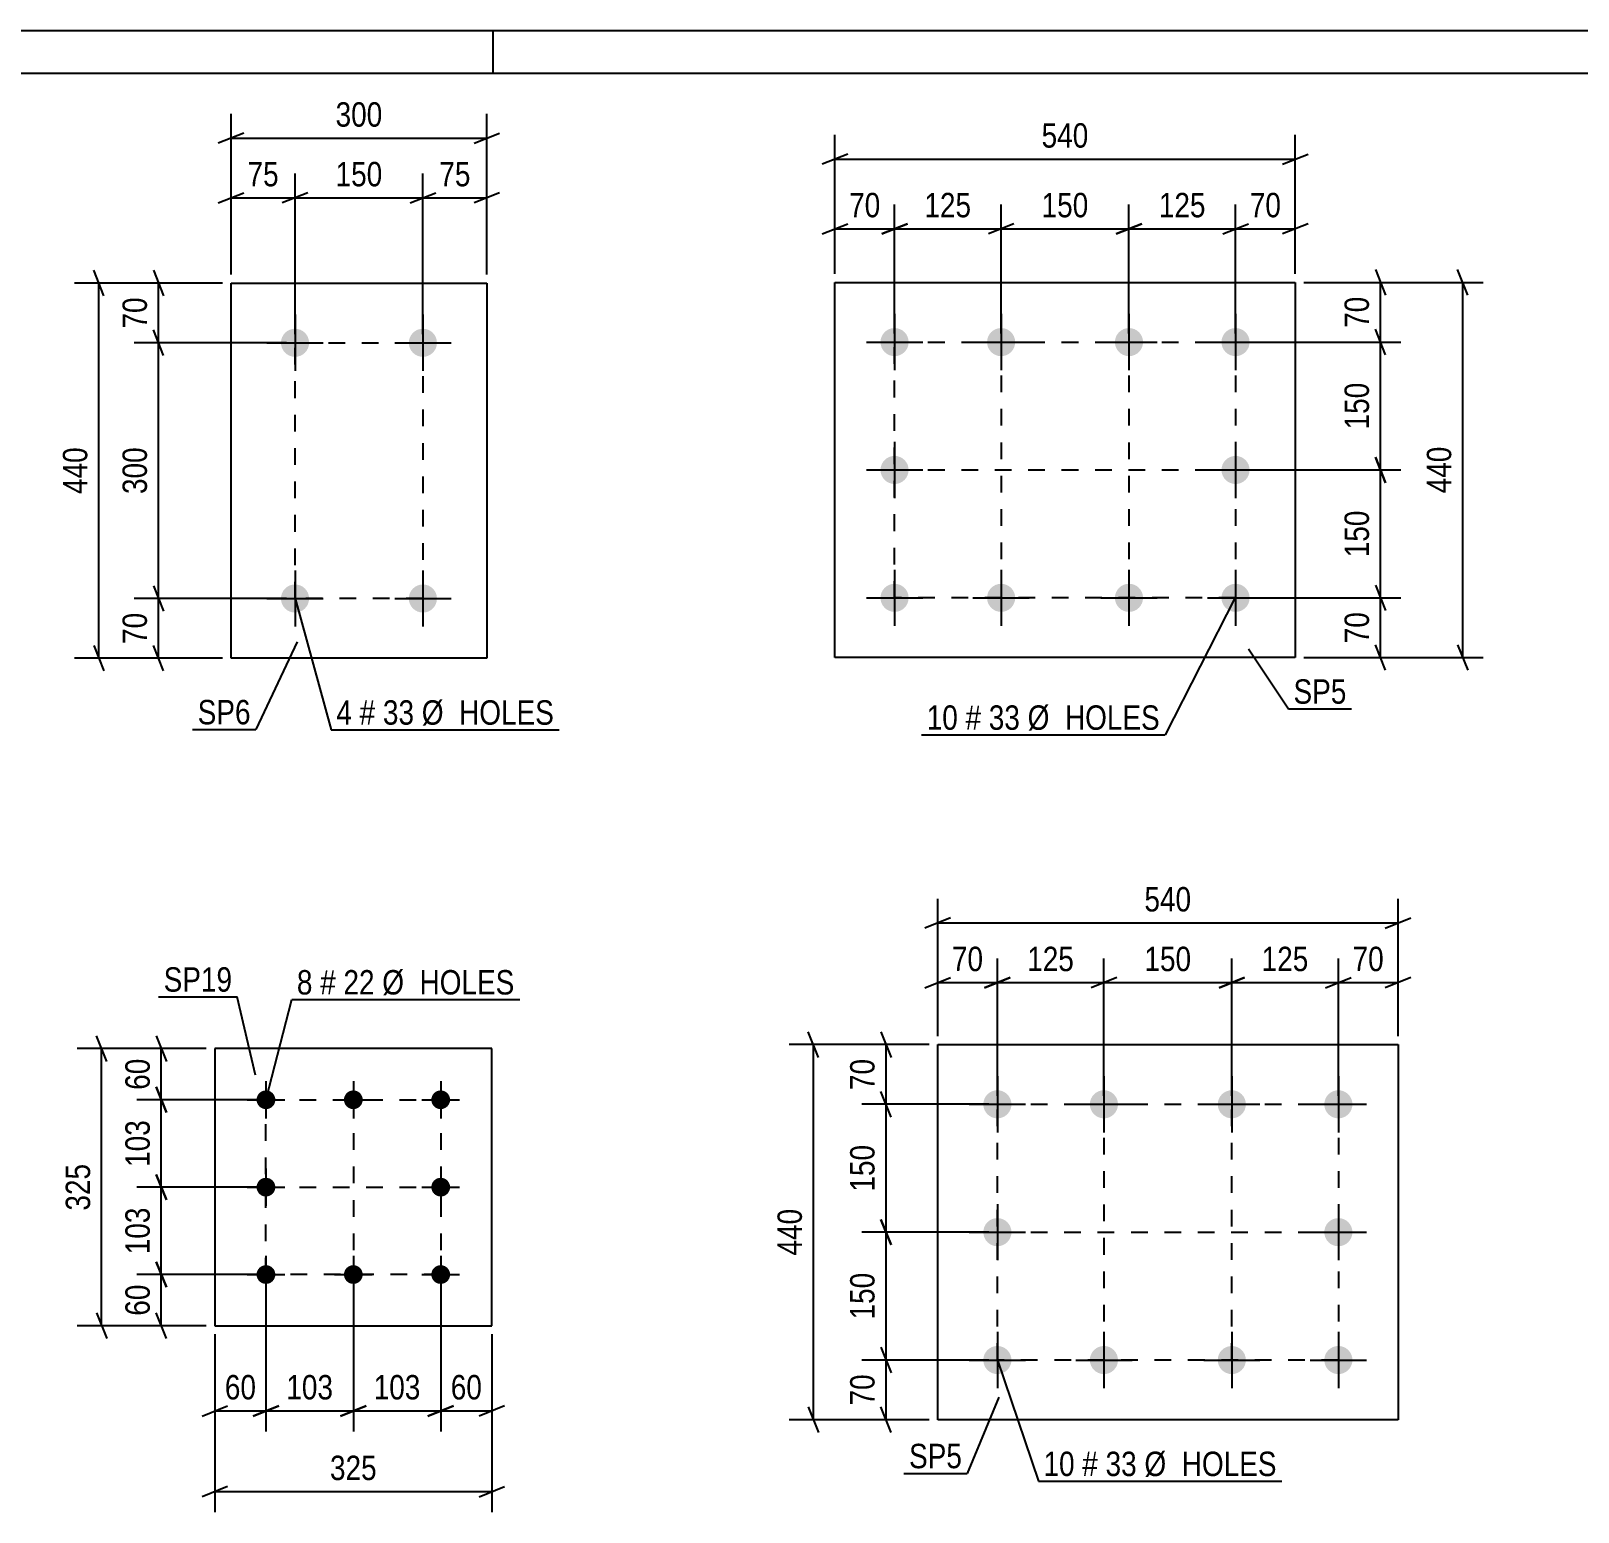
# Model space of a CAD drawing. Header units: millimetres. Extents: x 0 to 594, y 0 to 420.
# Drawn here: x 119.8 to 301.3, y 246.3 to 420 of the extents above; entities that cross this region are included whole.
import ezdxf

# ---------------------------------------------------------------- set-up
doc = ezdxf.new("R2010")
doc.units = ezdxf.units.MM
doc.linetypes.add('DXK_LINE_DOT2', pattern=[3.9198, 1.9599, -1.9599])
doc.styles.add('Arial Narrow', font='ARIALN.TTF', dxfattribs={"height": 0.2})

# ---------------------------------------------------------------- blocks, each defined once
blk = doc.blocks.new('Unknown-335479146-1132 - 19368')
at = {"color": 5, "linetype": 'Continuous'}
for p, q in [((594, 420), (0, 420)), ((174, 415), (174, 420)), ((589, 415), (5, 415))]:
    blk.add_line(p, q, dxfattribs=at)
blk = doc.blocks.new('Part-335479146-1887 - 1871')
at = {"color": 2, "linetype": 'Continuous'}
for p, q in [((226.16, 257.09), (226.16, 301.09)), ((226.16, 301.09), (280.16, 301.09)), ((280.16, 301.09), (280.16, 257.09)), ((280.16, 257.09), (226.16, 257.09))]:
    blk.add_line(p, q, dxfattribs=at)
blk = doc.blocks.new('Bolt-335479146-1920 - 1871')
at = {"linetype": 'Continuous'}
for points in [[(233.16, 295.74, -1), (233.16, 292.44, -1)], [(245.66, 295.74, -1), (245.66, 292.44, -1)], [(260.66, 295.74, -1), (260.66, 292.44, -1)], [(273.16, 295.74, -1), (273.16, 292.44, -1)], [(233.16, 280.74, -1), (233.16, 277.44, -1)], [(273.16, 280.74, -1), (273.16, 277.44, -1)], [(233.16, 265.74, -1), (233.16, 262.44, -1)], [(245.66, 265.74, -1), (245.66, 262.44, -1)], [(260.66, 265.74, -1), (260.66, 262.44, -1)], [(273.16, 265.74, -1), (273.16, 262.44, -1)]]:
    blk.add_hatch(color=1, dxfattribs=at).paths.add_polyline_path(points)
at = {"color": 1, "linetype": 'Continuous'}
for p, q in [((233.16, 297.39), (233.16, 290.79)), ((245.66, 297.39), (245.66, 290.79)), ((260.66, 297.39), (260.66, 290.79)), ((273.16, 297.39), (273.16, 290.79)), ((229.86, 294.09), (236.46, 294.09)), ((242.36, 294.09), (248.96, 294.09)), ((257.36, 294.09), (263.96, 294.09)), ((269.86, 294.09), (276.46, 294.09)), ((233.16, 282.39), (233.16, 275.79)), ((273.16, 282.39), (273.16, 275.79)), ((229.86, 279.09), (236.46, 279.09)), ((269.86, 279.09), (276.46, 279.09)), ((233.16, 267.39), (233.16, 260.79)), ((245.66, 267.39), (245.66, 260.79)), ((260.66, 267.39), (260.66, 260.79)), ((273.16, 267.39), (273.16, 260.79)), ((229.86, 264.09), (236.46, 264.09)), ((242.36, 264.09), (248.96, 264.09)), ((257.36, 264.09), (263.96, 264.09)), ((269.86, 264.09), (276.46, 264.09))]:
    blk.add_line(p, q, dxfattribs=at)
blk = doc.blocks.new('Bolt-335479146-2857 - 2851')
at = {"linetype": 'Continuous'}
for points in [[(221.1, 385.15, -1), (221.1, 381.85, -1)], [(233.6, 385.15, -1), (233.6, 381.85, -1)], [(248.6, 385.15, -1), (248.6, 381.85, -1)], [(261.1, 385.15, -1), (261.1, 381.85, -1)], [(221.1, 370.15, -1), (221.1, 366.85, -1)], [(261.1, 370.15, -1), (261.1, 366.85, -1)], [(221.1, 355.15, -1), (221.1, 351.85, -1)], [(233.6, 355.15, -1), (233.6, 351.85, -1)], [(248.6, 355.15, -1), (248.6, 351.85, -1)], [(261.1, 355.15, -1), (261.1, 351.85, -1)]]:
    blk.add_hatch(color=1, dxfattribs=at).paths.add_polyline_path(points)
at = {"color": 1, "linetype": 'Continuous'}
for p, q in [((221.1, 386.8), (221.1, 380.2)), ((233.6, 386.8), (233.6, 380.2)), ((248.6, 386.8), (248.6, 380.2)), ((261.1, 386.8), (261.1, 380.2)), ((217.8, 383.5), (224.4, 383.5)), ((230.3, 383.5), (236.9, 383.5)), ((245.3, 383.5), (251.9, 383.5)), ((257.8, 383.5), (264.4, 383.5)), ((221.1, 371.8), (221.1, 365.2)), ((261.1, 371.8), (261.1, 365.2)), ((217.8, 368.5), (224.4, 368.5)), ((257.8, 368.5), (264.4, 368.5)), ((221.1, 356.8), (221.1, 350.2)), ((233.6, 356.8), (233.6, 350.2)), ((248.6, 356.8), (248.6, 350.2)), ((261.1, 356.8), (261.1, 350.2)), ((217.8, 353.5), (224.4, 353.5)), ((230.3, 353.5), (236.9, 353.5)), ((245.3, 353.5), (251.9, 353.5)), ((257.8, 353.5), (264.4, 353.5))]:
    blk.add_line(p, q, dxfattribs=at)
blk = doc.blocks.new('Part-335479146-2872 - 2851')
at = {"color": 2, "linetype": 'Continuous'}
for p, q in [((214.1, 346.5), (214.1, 390.5)), ((214.1, 390.5), (268.1, 390.5)), ((268.1, 390.5), (268.1, 346.5)), ((268.1, 346.5), (214.1, 346.5))]:
    blk.add_line(p, q, dxfattribs=at)
blk = doc.blocks.new('Part-335479146-2708 - 2692')
at = {"color": 2, "linetype": 'Continuous'}
for p, q in [((143.27, 346.42), (143.27, 390.42)), ((143.27, 390.42), (173.27, 390.42)), ((173.27, 390.42), (173.27, 346.42)), ((173.27, 346.42), (143.27, 346.42))]:
    blk.add_line(p, q, dxfattribs=at)
blk = doc.blocks.new('Bolt-335479146-2713 - 2692')
at = {"linetype": 'Continuous'}
for points in [[(150.77, 385.07, -1), (150.77, 381.77, -1)], [(165.77, 385.07, -1), (165.77, 381.77, -1)], [(150.77, 355.07, -1), (150.77, 351.77, -1)], [(165.77, 355.07, -1), (165.77, 351.77, -1)]]:
    blk.add_hatch(color=1, dxfattribs=at).paths.add_polyline_path(points)
at = {"color": 1, "linetype": 'Continuous'}
for p, q in [((150.77, 386.72), (150.77, 380.12)), ((165.77, 386.72), (165.77, 380.12)), ((147.47, 383.42), (154.07, 383.42)), ((162.47, 383.42), (169.07, 383.42)), ((150.77, 356.72), (150.77, 350.12)), ((165.77, 356.72), (165.77, 350.12)), ((147.47, 353.42), (154.07, 353.42)), ((162.47, 353.42), (169.07, 353.42))]:
    blk.add_line(p, q, dxfattribs=at)
blk = doc.blocks.new('Bolt-335479146-2325 - 2291')
at = {"linetype": 'Continuous'}
for points in [[(147.36, 295.72, -1), (147.36, 293.52, -1)], [(157.61, 295.72, -1), (157.61, 293.52, -1)], [(167.86, 295.72, -1), (167.86, 293.52, -1)], [(147.36, 285.47, -1), (147.36, 283.27, -1)], [(167.86, 285.47, -1), (167.86, 283.27, -1)], [(147.36, 275.22, -1), (147.36, 273.02, -1)], [(157.61, 275.22, -1), (157.61, 273.02, -1)], [(167.86, 275.22, -1), (167.86, 273.02, -1)]]:
    blk.add_hatch(color=1, dxfattribs=at).paths.add_polyline_path(points)
at = {"color": 1, "linetype": 'Continuous'}
for p, q in [((147.36, 296.82), (147.36, 292.42)), ((157.61, 296.82), (157.61, 292.42)), ((167.86, 296.82), (167.86, 292.42)), ((145.16, 294.62), (149.56, 294.62)), ((155.41, 294.62), (159.81, 294.62)), ((165.66, 294.62), (170.06, 294.62)), ((147.36, 286.57), (147.36, 282.17)), ((167.86, 286.57), (167.86, 282.17)), ((145.16, 284.37), (149.56, 284.37)), ((165.66, 284.37), (170.06, 284.37)), ((147.36, 276.32), (147.36, 271.92)), ((157.61, 276.32), (157.61, 271.92)), ((167.86, 276.32), (167.86, 271.92)), ((145.16, 274.12), (149.56, 274.12)), ((155.41, 274.12), (159.81, 274.12)), ((165.66, 274.12), (170.06, 274.12))]:
    blk.add_line(p, q, dxfattribs=at)
blk = doc.blocks.new('Part-335479146-2340 - 2291')
at = {"color": 2, "linetype": 'Continuous'}
for p, q in [((141.36, 300.62), (141.36, 268.12)), ((173.86, 300.62), (141.36, 300.62)), ((173.86, 268.12), (173.86, 300.62)), ((141.36, 268.12), (173.86, 268.12))]:
    blk.add_line(p, q, dxfattribs=at)
blk = doc.blocks.new('Rectangle-335479146-2016 - 1871')
at = {"color": 1, "linetype": 'DXK_LINE_DOT2'}
blk.add_lwpolyline([(233.16, 294.09), (273.16, 294.09), (273.16, 264.09), (233.16, 264.09), (233.16, 294.09)], close=True, dxfattribs=at)
blk = doc.blocks.new('Rectangle-335479146-2968 - 2851')
at = {"color": 1, "linetype": 'DXK_LINE_DOT2'}
blk.add_lwpolyline([(221.1, 383.5), (261.1, 383.5), (261.1, 353.5), (221.1, 353.5), (221.1, 383.5)], close=True, dxfattribs=at)
blk = doc.blocks.new('Rectangle-335479146-2798 - 2692')
at = {"color": 1, "linetype": 'DXK_LINE_DOT2'}
blk.add_lwpolyline([(150.77, 383.42), (165.77, 383.42), (165.77, 353.42), (150.77, 353.42), (150.77, 383.42)], close=True, dxfattribs=at)
blk = doc.blocks.new('Rectangle-335479146-2413 - 2291')
at = {"color": 1, "linetype": 'DXK_LINE_DOT2'}
blk.add_lwpolyline([(147.36, 294.62), (167.86, 294.62), (167.86, 274.12), (147.36, 274.12), (147.36, 294.62)], close=True, dxfattribs=at)
blk = doc.blocks.new('Line-335479146-1995 - 1871')
at = {"color": 1, "linetype": 'DXK_LINE_DOT2'}
blk.add_line((233.16, 279.09), (273.16, 279.09), dxfattribs=at)
blk = doc.blocks.new('Line-335479146-2947 - 2851')
at = {"color": 1, "linetype": 'DXK_LINE_DOT2'}
blk.add_line((233.6, 383.5), (233.6, 353.5), dxfattribs=at)
blk = doc.blocks.new('Line-335479146-21848 - 2291')
at = {"color": 1, "linetype": 'DXK_LINE_DOT2'}
blk.add_line((157.61, 294.62), (157.61, 274.12), dxfattribs=at)
blk = doc.blocks.new('Line-335479146-2002 - 1871')
at = {"color": 1, "linetype": 'DXK_LINE_DOT2'}
blk.add_line((245.66, 294.09), (245.66, 264.09), dxfattribs=at)
blk = doc.blocks.new('Line-335479146-2954 - 2851')
at = {"color": 1, "linetype": 'DXK_LINE_DOT2'}
blk.add_line((248.6, 383.5), (248.6, 353.5), dxfattribs=at)
blk = doc.blocks.new('Line-335479146-21855 - 2291')
at = {"color": 1, "linetype": 'DXK_LINE_DOT2'}
blk.add_line((147.36, 284.37), (167.86, 284.37), dxfattribs=at)
blk = doc.blocks.new('Line-335479146-2009 - 1871')
at = {"color": 1, "linetype": 'DXK_LINE_DOT2'}
blk.add_line((260.66, 264.09), (260.66, 294.09), dxfattribs=at)
blk = doc.blocks.new('Line-335479146-2961 - 2851')
at = {"color": 1, "linetype": 'DXK_LINE_DOT2'}
blk.add_line((221.1, 368.5), (261.1, 368.5), dxfattribs=at)
blk = doc.blocks.new('StraightDimension-335479146-1985 - 1871')
at = {"color": 7, "linetype": 'Continuous'}
for p, q in [((219.5, 265.59), (220.7, 262.59)), ((232.16, 264.09), (217.25, 264.09)), ((220.1, 257.09), (220.1, 264.09)), ((220.7, 255.59), (219.5, 258.59)), ((225.16, 257.09), (217.25, 257.09))]:
    blk.add_line(p, q, dxfattribs=at)
at = {"color": 0}
blk.add_wipeout([(219.35, 263.02), (215.15, 263.02), (215.15, 258.16), (219.35, 258.16)], dxfattribs=at)
at = {"color": 3, "style": 'Arial Narrow'}
blk.add_text('70', height=2.863, rotation=90.0002, dxfattribs=at).set_placement((218.75, 258.76))
blk = doc.blocks.new('StraightDimension-335479146-1922 - 1871')
at = {"color": 7, "linetype": 'Continuous'}
for p, q in [((226.16, 302.09), (226.16, 318.21)), ((280.16, 302.09), (280.16, 318.21)), ((227.66, 315.96), (224.66, 314.76)), ((278.66, 314.76), (281.66, 315.96)), ((226.16, 315.36), (280.16, 315.36))]:
    blk.add_line(p, q, dxfattribs=at)
at = {"color": 0}
blk.add_wipeout([(256.5, 316.11), (256.5, 320.31), (249.81, 320.31), (249.81, 316.11)], dxfattribs=at)
at = {"color": 3, "style": 'Arial Narrow'}
blk.add_text('540', height=2.863, dxfattribs=at).set_placement((250.41, 316.71))
blk = doc.blocks.new('StraightDimension-335479146-1933 - 1871')
at = {"color": 7, "linetype": 'Continuous'}
for p, q in [((273.16, 295.09), (273.16, 311.21)), ((280.16, 302.09), (280.16, 311.21)), ((271.66, 307.76), (274.66, 308.96)), ((281.66, 308.96), (278.66, 307.76)), ((273.16, 308.36), (280.16, 308.36))]:
    blk.add_line(p, q, dxfattribs=at)
at = {"color": 0}
blk.add_wipeout([(279.09, 309.11), (279.09, 313.31), (274.23, 313.31), (274.23, 309.11)], dxfattribs=at)
at = {"color": 3, "style": 'Arial Narrow'}
blk.add_text('70', height=2.863, dxfattribs=at).set_placement((274.83, 309.71))
blk = doc.blocks.new('StraightDimension-335479146-1949 - 1871')
at = {"color": 7, "linetype": 'Continuous'}
for p, q in [((226.16, 302.09), (226.16, 311.21)), ((233.16, 295.09), (233.16, 311.21)), ((224.66, 307.76), (227.66, 308.96)), ((234.66, 308.96), (231.66, 307.76)), ((226.16, 308.36), (233.16, 308.36))]:
    blk.add_line(p, q, dxfattribs=at)
at = {"color": 0}
blk.add_wipeout([(232.09, 309.11), (232.09, 313.31), (227.23, 313.31), (227.23, 309.11)], dxfattribs=at)
at = {"color": 3, "style": 'Arial Narrow'}
blk.add_text('70', height=2.863, dxfattribs=at).set_placement((227.83, 309.71))
blk = doc.blocks.new('StraightDimension-335479146-1960 - 1871')
at = {"color": 7, "linetype": 'Continuous'}
for p, q in [((212.18, 299.59), (210.98, 302.59)), ((225.16, 301.09), (208.73, 301.09)), ((211.58, 257.09), (211.58, 301.09)), ((210.98, 258.59), (212.18, 255.59)), ((225.16, 257.09), (208.73, 257.09))]:
    blk.add_line(p, q, dxfattribs=at)
at = {"color": 0}
blk.add_wipeout([(210.83, 282.43), (206.63, 282.43), (206.63, 275.75), (210.83, 275.75)], dxfattribs=at)
at = {"color": 3, "style": 'Arial Narrow'}
blk.add_text('440', height=2.863, rotation=90.0002, dxfattribs=at).set_placement((210.23, 276.35))
blk = doc.blocks.new('StraightDimension-335479146-1971 - 1871')
at = {"color": 7, "linetype": 'Continuous'}
for p, q in [((219.5, 302.59), (220.7, 299.59)), ((225.16, 301.09), (217.25, 301.09)), ((220.1, 294.09), (220.1, 301.09)), ((232.16, 294.09), (217.25, 294.09)), ((220.7, 292.59), (219.5, 295.59))]:
    blk.add_line(p, q, dxfattribs=at)
at = {"color": 0}
blk.add_wipeout([(219.35, 300.02), (215.15, 300.02), (215.15, 295.16), (219.35, 295.16)], dxfattribs=at)
at = {"color": 3, "style": 'Arial Narrow'}
blk.add_text('70', height=2.863, rotation=90.0002, dxfattribs=at).set_placement((218.75, 295.76))
blk = doc.blocks.new('StraightDimension-335479146-15996 - 1871')
at = {"color": 7, "linetype": 'Continuous'}
for p, q in [((233.16, 295.09), (233.16, 311.21)), ((245.66, 295.09), (245.66, 311.21)), ((231.66, 307.76), (234.66, 308.96)), ((247.16, 308.96), (244.16, 307.76)), ((233.16, 308.36), (245.66, 308.36))]:
    blk.add_line(p, q, dxfattribs=at)
at = {"color": 0}
blk.add_wipeout([(242.75, 309.11), (242.75, 313.31), (236.06, 313.31), (236.06, 309.11)], dxfattribs=at)
at = {"color": 3, "style": 'Arial Narrow'}
blk.add_text('125', height=2.863, dxfattribs=at).set_placement((236.66, 309.71))
blk = doc.blocks.new('StraightDimension-335479146-15998 - 1871')
at = {"color": 7, "linetype": 'Continuous'}
for p, q in [((245.66, 295.09), (245.66, 311.21)), ((260.66, 295.09), (260.66, 311.21)), ((247.16, 308.96), (244.16, 307.76)), ((259.16, 307.76), (262.16, 308.96)), ((245.66, 308.36), (260.66, 308.36))]:
    blk.add_line(p, q, dxfattribs=at)
at = {"color": 0}
blk.add_wipeout([(256.5, 309.11), (256.5, 313.31), (249.81, 313.31), (249.81, 309.11)], dxfattribs=at)
at = {"color": 3, "style": 'Arial Narrow'}
blk.add_text('150', height=2.863, dxfattribs=at).set_placement((250.41, 309.71))
blk = doc.blocks.new('StraightDimension-335479146-16000 - 1871')
at = {"color": 7, "linetype": 'Continuous'}
for p, q in [((260.66, 295.09), (260.66, 311.21)), ((273.16, 295.09), (273.16, 311.21)), ((262.16, 308.96), (259.16, 307.76)), ((271.66, 307.76), (274.66, 308.96)), ((260.66, 308.36), (273.16, 308.36))]:
    blk.add_line(p, q, dxfattribs=at)
at = {"color": 0}
blk.add_wipeout([(270.25, 309.11), (270.25, 313.31), (263.56, 313.31), (263.56, 309.11)], dxfattribs=at)
at = {"color": 3, "style": 'Arial Narrow'}
blk.add_text('125', height=2.863, dxfattribs=at).set_placement((264.16, 309.71))
blk = doc.blocks.new('StraightDimension-335479146-16020 - 1871')
at = {"color": 7, "linetype": 'Continuous'}
for p, q in [((220.7, 277.59), (219.5, 280.59)), ((232.16, 279.09), (217.25, 279.09)), ((220.1, 264.09), (220.1, 279.09)), ((219.5, 265.59), (220.7, 262.59)), ((232.16, 264.09), (217.25, 264.09))]:
    blk.add_line(p, q, dxfattribs=at)
at = {"color": 0}
blk.add_wipeout([(219.35, 274.93), (215.15, 274.93), (215.15, 268.25), (219.35, 268.25)], dxfattribs=at)
at = {"color": 3, "style": 'Arial Narrow'}
blk.add_text('150', height=2.863, rotation=90.0002, dxfattribs=at).set_placement((218.75, 268.85))
blk = doc.blocks.new('StraightDimension-335479146-16022 - 1871')
at = {"color": 7, "linetype": 'Continuous'}
for p, q in [((232.16, 294.09), (217.25, 294.09)), ((220.7, 292.59), (219.5, 295.59)), ((220.1, 279.09), (220.1, 294.09)), ((219.5, 280.59), (220.7, 277.59)), ((232.16, 279.09), (217.25, 279.09))]:
    blk.add_line(p, q, dxfattribs=at)
at = {"color": 0}
blk.add_wipeout([(219.35, 289.93), (215.15, 289.93), (215.15, 283.25), (219.35, 283.25)], dxfattribs=at)
at = {"color": 3, "style": 'Arial Narrow'}
blk.add_text('150', height=2.863, rotation=90.0002, dxfattribs=at).set_placement((218.75, 283.85))
blk = doc.blocks.new('StraightDimension-335479146-16359 - 2851')
at = {"color": 7, "linetype": 'Continuous'}
for p, q in [((233.6, 384.5), (233.6, 399.64)), ((248.6, 384.5), (248.6, 399.64)), ((235.1, 397.39), (232.1, 396.19)), ((233.6, 396.79), (248.6, 396.79)), ((247.1, 396.19), (250.1, 397.39))]:
    blk.add_line(p, q, dxfattribs=at)
at = {"color": 0}
blk.add_wipeout([(244.44, 397.54), (244.44, 401.74), (237.75, 401.74), (237.75, 397.54)], dxfattribs=at)
at = {"color": 3, "style": 'Arial Narrow'}
blk.add_text('150', height=2.863, dxfattribs=at).set_placement((238.35, 398.14))
blk = doc.blocks.new('StraightDimension-335479146-2874 - 2851')
at = {"color": 7, "linetype": 'Continuous'}
for p, q in [((277.5, 355), (278.7, 352)), ((262.1, 353.5), (280.5, 353.5)), ((278.1, 346.5), (278.1, 353.5)), ((278.7, 345), (277.5, 348)), ((269.1, 346.5), (280.5, 346.5))]:
    blk.add_line(p, q, dxfattribs=at)
at = {"color": 0}
blk.add_wipeout([(277.35, 352.43), (273.15, 352.43), (273.15, 347.57), (277.35, 347.57)], dxfattribs=at)
at = {"color": 3, "style": 'Arial Narrow'}
blk.add_text('70', height=2.863, rotation=90.0002, dxfattribs=at).set_placement((276.75, 348.17))
blk = doc.blocks.new('StraightDimension-335479146-2888 - 2851')
at = {"color": 7, "linetype": 'Continuous'}
for p, q in [((269.1, 390.5), (280.5, 390.5)), ((277.5, 392), (278.7, 389)), ((278.1, 383.5), (278.1, 390.5)), ((278.7, 382), (277.5, 385)), ((262.1, 383.5), (280.5, 383.5))]:
    blk.add_line(p, q, dxfattribs=at)
at = {"color": 0}
blk.add_wipeout([(277.35, 389.43), (273.15, 389.43), (273.15, 384.57), (277.35, 384.57)], dxfattribs=at)
at = {"color": 3, "style": 'Arial Narrow'}
blk.add_text('70', height=2.863, rotation=90.0002, dxfattribs=at).set_placement((276.75, 385.17))
blk = doc.blocks.new('StraightDimension-335479146-2899 - 2851')
at = {"color": 7, "linetype": 'Continuous'}
for p, q in [((269.1, 390.5), (290.15, 390.5)), ((288.35, 389), (287.15, 392)), ((287.75, 346.5), (287.75, 390.5)), ((287.15, 348), (288.35, 345)), ((269.1, 346.5), (290.15, 346.5))]:
    blk.add_line(p, q, dxfattribs=at)
at = {"color": 0}
blk.add_wipeout([(287, 371.84), (282.8, 371.84), (282.8, 365.16), (287, 365.16)], dxfattribs=at)
at = {"color": 3, "style": 'Arial Narrow'}
blk.add_text('440', height=2.863, rotation=90.0002, dxfattribs=at).set_placement((286.4, 365.76))
blk = doc.blocks.new('StraightDimension-335479146-2910 - 2851')
at = {"color": 7, "linetype": 'Continuous'}
for p, q in [((261.1, 384.5), (261.1, 399.64)), ((268.1, 391.5), (268.1, 399.64)), ((259.6, 396.19), (262.6, 397.39)), ((261.1, 396.79), (268.1, 396.79)), ((269.6, 397.39), (266.6, 396.19))]:
    blk.add_line(p, q, dxfattribs=at)
at = {"color": 0}
blk.add_wipeout([(267.02, 397.54), (267.02, 401.74), (262.17, 401.74), (262.17, 397.54)], dxfattribs=at)
at = {"color": 3, "style": 'Arial Narrow'}
blk.add_text('70', height=2.863, dxfattribs=at).set_placement((262.77, 398.14))
blk = doc.blocks.new('StraightDimension-335479146-2926 - 2851')
at = {"color": 7, "linetype": 'Continuous'}
for p, q in [((214.1, 391.5), (214.1, 399.64)), ((221.1, 384.5), (221.1, 399.64)), ((212.6, 396.19), (215.6, 397.39)), ((214.1, 396.79), (221.1, 396.79)), ((222.6, 397.39), (219.6, 396.19))]:
    blk.add_line(p, q, dxfattribs=at)
at = {"color": 0}
blk.add_wipeout([(220.02, 397.54), (220.02, 401.74), (215.17, 401.74), (215.17, 397.54)], dxfattribs=at)
at = {"color": 3, "style": 'Arial Narrow'}
blk.add_text('70', height=2.863, dxfattribs=at).set_placement((215.77, 398.14))
blk = doc.blocks.new('StraightDimension-335479146-2937 - 2851')
at = {"color": 7, "linetype": 'Continuous'}
for p, q in [((214.1, 391.5), (214.1, 407.81)), ((268.1, 391.5), (268.1, 407.81)), ((215.6, 405.56), (212.6, 404.36)), ((214.1, 404.96), (268.1, 404.96)), ((266.6, 404.36), (269.6, 405.56))]:
    blk.add_line(p, q, dxfattribs=at)
at = {"color": 0}
blk.add_wipeout([(244.44, 405.71), (244.44, 409.91), (237.75, 409.91), (237.75, 405.71)], dxfattribs=at)
at = {"color": 3, "style": 'Arial Narrow'}
blk.add_text('540', height=2.863, dxfattribs=at).set_placement((238.35, 406.31))
blk = doc.blocks.new('StraightDimension-335479146-16335 - 2851')
at = {"color": 7, "linetype": 'Continuous'}
for p, q in [((262.1, 368.5), (280.5, 368.5)), ((278.7, 367), (277.5, 370)), ((278.1, 353.5), (278.1, 368.5)), ((277.5, 355), (278.7, 352)), ((262.1, 353.5), (280.5, 353.5))]:
    blk.add_line(p, q, dxfattribs=at)
at = {"color": 0}
blk.add_wipeout([(277.35, 364.34), (273.15, 364.34), (273.15, 357.66), (277.35, 357.66)], dxfattribs=at)
at = {"color": 3, "style": 'Arial Narrow'}
blk.add_text('150', height=2.863, rotation=90.0002, dxfattribs=at).set_placement((276.75, 358.26))
blk = doc.blocks.new('StraightDimension-335479146-16337 - 2851')
at = {"color": 7, "linetype": 'Continuous'}
for p, q in [((278.7, 382), (277.5, 385)), ((262.1, 383.5), (280.5, 383.5)), ((278.1, 368.5), (278.1, 383.5)), ((262.1, 368.5), (280.5, 368.5)), ((277.5, 370), (278.7, 367))]:
    blk.add_line(p, q, dxfattribs=at)
at = {"color": 0}
blk.add_wipeout([(277.35, 379.34), (273.15, 379.34), (273.15, 372.66), (277.35, 372.66)], dxfattribs=at)
at = {"color": 3, "style": 'Arial Narrow'}
blk.add_text('150', height=2.863, rotation=90.0002, dxfattribs=at).set_placement((276.75, 373.26))
blk = doc.blocks.new('StraightDimension-335479146-16357 - 2851')
at = {"color": 7, "linetype": 'Continuous'}
for p, q in [((221.1, 384.5), (221.1, 399.64)), ((233.6, 384.5), (233.6, 399.64)), ((219.6, 396.19), (222.6, 397.39)), ((221.1, 396.79), (233.6, 396.79)), ((235.1, 397.39), (232.1, 396.19))]:
    blk.add_line(p, q, dxfattribs=at)
at = {"color": 0}
blk.add_wipeout([(230.69, 397.54), (230.69, 401.74), (224, 401.74), (224, 397.54)], dxfattribs=at)
at = {"color": 3, "style": 'Arial Narrow'}
blk.add_text('125', height=2.863, dxfattribs=at).set_placement((224.6, 398.14))
blk = doc.blocks.new('StraightDimension-335479146-16361 - 2851')
at = {"color": 7, "linetype": 'Continuous'}
for p, q in [((248.6, 384.5), (248.6, 399.64)), ((261.1, 384.5), (261.1, 399.64)), ((250.1, 397.39), (247.1, 396.19)), ((248.6, 396.79), (261.1, 396.79)), ((259.6, 396.19), (262.6, 397.39))]:
    blk.add_line(p, q, dxfattribs=at)
at = {"color": 0}
blk.add_wipeout([(258.19, 397.54), (258.19, 401.74), (251.5, 401.74), (251.5, 397.54)], dxfattribs=at)
at = {"color": 3, "style": 'Arial Narrow'}
blk.add_text('125', height=2.863, dxfattribs=at).set_placement((252.1, 398.14))
blk = doc.blocks.new('StraightDimension-335479146-2725 - 2692')
at = {"color": 7, "linetype": 'Continuous'}
for p, q in [((135.35, 381.92), (134.15, 384.92)), ((149.77, 383.42), (131.9, 383.42)), ((134.75, 353.42), (134.75, 383.42)), ((134.15, 354.92), (135.35, 351.92)), ((149.77, 353.42), (131.9, 353.42))]:
    blk.add_line(p, q, dxfattribs=at)
at = {"color": 0}
blk.add_wipeout([(134, 371.76), (129.8, 371.76), (129.8, 365.08), (134, 365.08)], dxfattribs=at)
at = {"color": 3, "style": 'Arial Narrow'}
blk.add_text('300', height=2.863, rotation=90.0002, dxfattribs=at).set_placement((133.4, 365.68))
blk = doc.blocks.new('StraightDimension-335479146-2777 - 2692')
at = {"color": 7, "linetype": 'Continuous'}
for p, q in [((143.27, 391.42), (143.27, 403.27)), ((150.77, 384.42), (150.77, 403.27)), ((141.77, 399.82), (144.77, 401.02)), ((143.27, 400.42), (150.77, 400.42)), ((152.27, 401.02), (149.27, 399.82))]:
    blk.add_line(p, q, dxfattribs=at)
at = {"color": 0}
blk.add_wipeout([(149.45, 401.17), (149.45, 405.37), (144.6, 405.37), (144.6, 401.17)], dxfattribs=at)
at = {"color": 3, "style": 'Arial Narrow'}
blk.add_text('75', height=2.863, dxfattribs=at).set_placement((145.2, 401.77))
blk = doc.blocks.new('StraightDimension-335479146-2715 - 2692')
at = {"color": 7, "linetype": 'Continuous'}
for p, q in [((142.27, 390.42), (131.9, 390.42)), ((134.15, 391.92), (135.35, 388.92)), ((134.75, 383.42), (134.75, 390.42)), ((135.35, 381.92), (134.15, 384.92)), ((149.77, 383.42), (131.9, 383.42))]:
    blk.add_line(p, q, dxfattribs=at)
at = {"color": 0}
blk.add_wipeout([(134, 389.35), (129.8, 389.35), (129.8, 384.49), (134, 384.49)], dxfattribs=at)
at = {"color": 3, "style": 'Arial Narrow'}
blk.add_text('70', height=2.863, rotation=90.0002, dxfattribs=at).set_placement((133.4, 385.09))
blk = doc.blocks.new('StraightDimension-335479146-2735 - 2692')
at = {"color": 7, "linetype": 'Continuous'}
for p, q in [((134.15, 354.92), (135.35, 351.92)), ((149.77, 353.42), (131.9, 353.42)), ((134.75, 346.42), (134.75, 353.42)), ((135.35, 344.92), (134.15, 347.92)), ((142.27, 346.42), (131.9, 346.42))]:
    blk.add_line(p, q, dxfattribs=at)
at = {"color": 0}
blk.add_wipeout([(134, 352.35), (129.8, 352.35), (129.8, 347.49), (134, 347.49)], dxfattribs=at)
at = {"color": 3, "style": 'Arial Narrow'}
blk.add_text('70', height=2.863, rotation=90.0002, dxfattribs=at).set_placement((133.4, 348.09))
blk = doc.blocks.new('StraightDimension-335479146-2746 - 2692')
at = {"color": 7, "linetype": 'Continuous'}
for p, q in [((142.27, 390.42), (124.9, 390.42)), ((128.35, 388.92), (127.15, 391.92)), ((127.75, 346.42), (127.75, 390.42)), ((127.15, 347.92), (128.35, 344.92)), ((142.27, 346.42), (124.9, 346.42))]:
    blk.add_line(p, q, dxfattribs=at)
at = {"color": 0}
blk.add_wipeout([(127, 371.76), (122.8, 371.76), (122.8, 365.08), (127, 365.08)], dxfattribs=at)
at = {"color": 3, "style": 'Arial Narrow'}
blk.add_text('440', height=2.863, rotation=90.0002, dxfattribs=at).set_placement((126.4, 365.68))
blk = doc.blocks.new('StraightDimension-335479146-2757 - 2692')
at = {"color": 7, "linetype": 'Continuous'}
for p, q in [((165.77, 384.42), (165.77, 403.27)), ((173.27, 391.42), (173.27, 403.27)), ((164.27, 399.82), (167.27, 401.02)), ((165.77, 400.42), (173.27, 400.42)), ((174.77, 401.02), (171.77, 399.82))]:
    blk.add_line(p, q, dxfattribs=at)
at = {"color": 0}
blk.add_wipeout([(171.95, 401.17), (171.95, 405.37), (167.1, 405.37), (167.1, 401.17)], dxfattribs=at)
at = {"color": 3, "style": 'Arial Narrow'}
blk.add_text('75', height=2.863, dxfattribs=at).set_placement((167.7, 401.77))
blk = doc.blocks.new('StraightDimension-335479146-2767 - 2692')
at = {"color": 7, "linetype": 'Continuous'}
for p, q in [((150.77, 384.42), (150.77, 403.27)), ((165.77, 384.42), (165.77, 403.27)), ((152.27, 401.02), (149.27, 399.82)), ((150.77, 400.42), (165.77, 400.42)), ((164.27, 399.82), (167.27, 401.02))]:
    blk.add_line(p, q, dxfattribs=at)
at = {"color": 0}
blk.add_wipeout([(161.62, 401.17), (161.62, 405.37), (154.93, 405.37), (154.93, 401.17)], dxfattribs=at)
at = {"color": 3, "style": 'Arial Narrow'}
blk.add_text('150', height=2.863, dxfattribs=at).set_placement((155.53, 401.77))
blk = doc.blocks.new('StraightDimension-335479146-2788 - 2692')
at = {"color": 7, "linetype": 'Continuous'}
for p, q in [((143.27, 391.42), (143.27, 410.27)), ((173.27, 391.42), (173.27, 410.27)), ((144.77, 408.02), (141.77, 406.82)), ((143.27, 407.42), (173.27, 407.42)), ((171.77, 406.82), (174.77, 408.02))]:
    blk.add_line(p, q, dxfattribs=at)
at = {"color": 0}
blk.add_wipeout([(161.62, 408.17), (161.62, 412.37), (154.93, 412.37), (154.93, 408.17)], dxfattribs=at)
at = {"color": 3, "style": 'Arial Narrow'}
blk.add_text('300', height=2.863, dxfattribs=at).set_placement((155.53, 408.77))
blk = doc.blocks.new('StraightDimension-335479146-2389 - 2291')
at = {"color": 7, "linetype": 'Continuous'}
for p, q in [((134.48, 302.12), (135.68, 299.12)), ((140.36, 300.62), (132.23, 300.62)), ((135.08, 294.62), (135.08, 300.62)), ((135.68, 293.12), (134.48, 296.12)), ((146.36, 294.62), (132.23, 294.62))]:
    blk.add_line(p, q, dxfattribs=at)
at = {"color": 0}
blk.add_wipeout([(134.33, 300.05), (130.13, 300.05), (130.13, 295.19), (134.33, 295.19)], dxfattribs=at)
at = {"color": 3, "style": 'Arial Narrow'}
blk.add_text('60', height=2.863, rotation=90.0002, dxfattribs=at).set_placement((133.73, 295.79))
blk = doc.blocks.new('StraightDimension-335479146-2342 - 2291')
at = {"color": 7, "linetype": 'Continuous'}
for p, q in [((141.36, 267.12), (141.36, 246.26)), ((173.86, 267.12), (173.86, 246.26)), ((142.86, 249.26), (139.86, 248.06)), ((141.36, 248.66), (173.86, 248.66)), ((172.36, 248.06), (175.36, 249.26))]:
    blk.add_line(p, q, dxfattribs=at)
at = {"color": 0}
blk.add_wipeout([(160.96, 249.41), (160.96, 253.61), (154.27, 253.61), (154.27, 249.41)], dxfattribs=at)
at = {"color": 3, "style": 'Arial Narrow'}
blk.add_text('325', height=2.863, dxfattribs=at).set_placement((154.87, 250.01))
blk = doc.blocks.new('StraightDimension-335479146-2353 - 2291')
at = {"color": 7, "linetype": 'Continuous'}
for p, q in [((167.86, 273.12), (167.86, 255.72)), ((173.86, 267.12), (173.86, 255.72)), ((166.36, 257.52), (169.36, 258.72)), ((167.86, 258.12), (173.86, 258.12)), ((175.36, 258.72), (172.36, 257.52))]:
    blk.add_line(p, q, dxfattribs=at)
at = {"color": 0}
blk.add_wipeout([(173.29, 258.87), (173.29, 263.07), (168.44, 263.07), (168.44, 258.87)], dxfattribs=at)
at = {"color": 3, "style": 'Arial Narrow'}
blk.add_text('60', height=2.863, dxfattribs=at).set_placement((169.04, 259.47))
blk = doc.blocks.new('StraightDimension-335479146-2367 - 2291')
at = {"color": 7, "linetype": 'Continuous'}
for p, q in [((147.36, 273.12), (147.36, 255.72)), ((141.36, 267.12), (141.36, 255.72)), ((139.86, 257.52), (142.86, 258.72)), ((141.36, 258.12), (147.36, 258.12)), ((148.86, 258.72), (145.86, 257.52))]:
    blk.add_line(p, q, dxfattribs=at)
at = {"color": 0}
blk.add_wipeout([(146.79, 258.87), (146.79, 263.07), (141.94, 263.07), (141.94, 258.87)], dxfattribs=at)
at = {"color": 3, "style": 'Arial Narrow'}
blk.add_text('60', height=2.863, dxfattribs=at).set_placement((142.54, 259.47))
blk = doc.blocks.new('StraightDimension-335479146-2378 - 2291')
at = {"color": 7, "linetype": 'Continuous'}
for p, q in [((128.68, 299.12), (127.48, 302.12)), ((140.36, 300.62), (125.23, 300.62)), ((128.08, 268.12), (128.08, 300.62)), ((127.48, 269.62), (128.68, 266.62)), ((140.36, 268.12), (125.23, 268.12))]:
    blk.add_line(p, q, dxfattribs=at)
at = {"color": 0}
blk.add_wipeout([(127.33, 287.71), (123.13, 287.71), (123.13, 281.02), (127.33, 281.02)], dxfattribs=at)
at = {"color": 3, "style": 'Arial Narrow'}
blk.add_text('325', height=2.863, rotation=90.0002, dxfattribs=at).set_placement((126.73, 281.62))
blk = doc.blocks.new('StraightDimension-335479146-2403 - 2291')
at = {"color": 7, "linetype": 'Continuous'}
for p, q in [((146.36, 274.12), (132.23, 274.12)), ((134.48, 275.62), (135.68, 272.62)), ((135.08, 268.12), (135.08, 274.12)), ((135.68, 266.62), (134.48, 269.62)), ((140.36, 268.12), (132.23, 268.12))]:
    blk.add_line(p, q, dxfattribs=at)
at = {"color": 0}
blk.add_wipeout([(134.33, 273.55), (130.13, 273.55), (130.13, 268.69), (134.33, 268.69)], dxfattribs=at)
at = {"color": 3, "style": 'Arial Narrow'}
blk.add_text('60', height=2.863, rotation=90.0002, dxfattribs=at).set_placement((133.73, 269.29))
blk = doc.blocks.new('StraightDimension-335479146-16129 - 2291')
at = {"color": 7, "linetype": 'Continuous'}
for p, q in [((147.36, 273.12), (147.36, 255.72)), ((157.61, 273.12), (157.61, 255.72)), ((145.86, 257.52), (148.86, 258.72)), ((147.36, 258.12), (157.61, 258.12)), ((159.11, 258.72), (156.11, 257.52))]:
    blk.add_line(p, q, dxfattribs=at)
at = {"color": 0}
blk.add_wipeout([(155.83, 258.87), (155.83, 263.07), (149.15, 263.07), (149.15, 258.87)], dxfattribs=at)
at = {"color": 3, "style": 'Arial Narrow'}
blk.add_text('103', height=2.863, dxfattribs=at).set_placement((149.75, 259.47))
blk = doc.blocks.new('StraightDimension-335479146-16131 - 2291')
at = {"color": 7, "linetype": 'Continuous'}
for p, q in [((157.61, 273.12), (157.61, 255.72)), ((167.86, 273.12), (167.86, 255.72)), ((156.11, 257.52), (159.11, 258.72)), ((157.61, 258.12), (167.86, 258.12)), ((169.36, 258.72), (166.36, 257.52))]:
    blk.add_line(p, q, dxfattribs=at)
at = {"color": 0}
blk.add_wipeout([(166.08, 258.87), (166.08, 263.07), (159.4, 263.07), (159.4, 258.87)], dxfattribs=at)
at = {"color": 3, "style": 'Arial Narrow'}
blk.add_text('103', height=2.863, dxfattribs=at).set_placement((160, 259.47))
blk = doc.blocks.new('StraightDimension-335479146-16151 - 2291')
at = {"color": 7, "linetype": 'Continuous'}
for p, q in [((134.48, 285.87), (135.68, 282.87)), ((146.36, 284.37), (132.23, 284.37)), ((135.08, 274.12), (135.08, 284.37)), ((146.36, 274.12), (132.23, 274.12)), ((135.68, 272.62), (134.48, 275.62))]:
    blk.add_line(p, q, dxfattribs=at)
at = {"color": 0}
blk.add_wipeout([(134.33, 282.58), (130.13, 282.58), (130.13, 275.9), (134.33, 275.9)], dxfattribs=at)
at = {"color": 3, "style": 'Arial Narrow'}
blk.add_text('103', height=2.863, rotation=90.0002, dxfattribs=at).set_placement((133.73, 276.5))
blk = doc.blocks.new('StraightDimension-335479146-16153 - 2291')
at = {"color": 7, "linetype": 'Continuous'}
for p, q in [((134.48, 296.12), (135.68, 293.12)), ((146.36, 294.62), (132.23, 294.62)), ((135.08, 284.37), (135.08, 294.62)), ((135.68, 282.87), (134.48, 285.87)), ((146.36, 284.37), (132.23, 284.37))]:
    blk.add_line(p, q, dxfattribs=at)
at = {"color": 0}
blk.add_wipeout([(134.33, 292.83), (130.13, 292.83), (130.13, 286.15), (134.33, 286.15)], dxfattribs=at)
at = {"color": 3, "style": 'Arial Narrow'}
blk.add_text('103', height=2.863, rotation=90.0002, dxfattribs=at).set_placement((133.73, 286.75))
blk = doc.blocks.new('Mark-335479146-1883 - 1871')
at = {"color": 0}
blk.add_wipeout([(229.01, 251.4), (229.01, 254.4), (222.8, 254.4), (222.8, 251.4)], dxfattribs=at)
blk.add_wipeout([(229.01, 251.4), (229.01, 254.4), (222.8, 254.4), (222.8, 251.4)], dxfattribs=at)
at = {"color": 30, "linetype": 'Continuous'}
for p in [(233.35, 259.75), (222.2, 250.8)]:
    blk.add_line(p, (229.61, 250.8), dxfattribs=at)
at = {"color": 3, "style": 'Arial Narrow'}
blk.add_text('SP5', height=2.863, dxfattribs=at).set_placement((222.8, 251.4))
blk = doc.blocks.new('Mark-335479146-1916 - 1871')
at = {"color": 0}
blk.add_wipeout([(242.22, 250.48), (242.22, 253.48), (238.57, 253.48), (238.57, 250.48)], dxfattribs=at)
blk.add_wipeout([(242.22, 250.48), (242.22, 253.48), (238.57, 253.48), (238.57, 250.48)], dxfattribs=at)
at = {"color": 7, "linetype": 'Continuous'}
blk.add_line((233.16, 264.09), (237.97, 249.88), dxfattribs=at)
at = {"color": 3, "style": 'Arial Narrow'}
blk.add_text('10', height=2.863, dxfattribs=at).set_placement((238.57, 250.48))
at = {"color": 0}
blk.add_wipeout([(244.95, 250.48), (244.95, 253.48), (243.12, 253.48), (243.12, 250.48)], dxfattribs=at)
blk.add_wipeout([(244.95, 250.48), (244.95, 253.48), (243.12, 253.48), (243.12, 250.48)], dxfattribs=at)
at = {"color": 3, "style": 'Arial Narrow'}
blk.add_text('#', height=2.86, dxfattribs=at).set_placement((243.12, 250.48))
at = {"color": 0}
blk.add_wipeout([(249.51, 250.48), (249.51, 253.48), (245.85, 253.48), (245.85, 250.48)], dxfattribs=at)
blk.add_wipeout([(249.51, 250.48), (249.51, 253.48), (245.85, 253.48), (245.85, 250.48)], dxfattribs=at)
at = {"color": 3, "style": 'Arial Narrow'}
blk.add_text('33', height=2.863, dxfattribs=at).set_placement((245.85, 250.48))
at = {"color": 0}
blk.add_wipeout([(265.94, 250.48), (265.94, 253.48), (250.41, 253.48), (250.41, 250.48)], dxfattribs=at)
blk.add_wipeout([(265.94, 250.48), (265.94, 253.48), (250.41, 253.48), (250.41, 250.48)], dxfattribs=at)
at = {"color": 7, "linetype": 'Continuous'}
blk.add_line((237.97, 249.88), (266.54, 249.88), dxfattribs=at)
at = {"color": 3, "style": 'Arial Narrow'}
blk.add_text('Ø  HOLES', height=2.863, dxfattribs=at).set_placement((250.41, 250.48))
blk = doc.blocks.new('Mark-335479146-2853 - 2851')
at = {"color": 0}
blk.add_wipeout([(228.52, 338.02), (228.52, 341.02), (224.87, 341.02), (224.87, 338.02)], dxfattribs=at)
blk.add_wipeout([(228.52, 338.02), (228.52, 341.02), (224.87, 341.02), (224.87, 338.02)], dxfattribs=at)
at = {"color": 3, "style": 'Arial Narrow'}
blk.add_text('10', height=2.863, dxfattribs=at).set_placement((224.87, 338.02))
at = {"color": 0}
blk.add_wipeout([(231.25, 338.02), (231.25, 341.02), (229.42, 341.02), (229.42, 338.02)], dxfattribs=at)
blk.add_wipeout([(231.25, 338.02), (231.25, 341.02), (229.42, 341.02), (229.42, 338.02)], dxfattribs=at)
at = {"color": 3, "style": 'Arial Narrow'}
blk.add_text('#', height=2.86, dxfattribs=at).set_placement((229.42, 338.02))
at = {"color": 0}
blk.add_wipeout([(235.81, 338.02), (235.81, 341.02), (232.15, 341.02), (232.15, 338.02)], dxfattribs=at)
blk.add_wipeout([(235.81, 338.02), (235.81, 341.02), (232.15, 341.02), (232.15, 338.02)], dxfattribs=at)
at = {"color": 3, "style": 'Arial Narrow'}
blk.add_text('33', height=2.863, dxfattribs=at).set_placement((232.15, 338.02))
at = {"color": 0}
blk.add_wipeout([(252.24, 338.02), (252.24, 341.02), (236.71, 341.02), (236.71, 338.02)], dxfattribs=at)
blk.add_wipeout([(252.24, 338.02), (252.24, 341.02), (236.71, 341.02), (236.71, 338.02)], dxfattribs=at)
at = {"color": 7, "linetype": 'Continuous'}
for p in [(261.04, 353.55), (224.27, 337.42)]:
    blk.add_line(p, (252.84, 337.42), dxfattribs=at)
at = {"color": 3, "style": 'Arial Narrow'}
blk.add_text('Ø  HOLES', height=2.863, dxfattribs=at).set_placement((236.71, 338.02))
blk = doc.blocks.new('Mark-335479146-2868 - 2851')
at = {"color": 0}
blk.add_wipeout([(274.11, 341.08), (274.11, 344.08), (267.9, 344.08), (267.9, 341.08)], dxfattribs=at)
blk.add_wipeout([(274.11, 341.08), (274.11, 344.08), (267.9, 344.08), (267.9, 341.08)], dxfattribs=at)
at = {"color": 30, "linetype": 'Continuous'}
for p, q in [((262.62, 347.52), (267.3, 340.48)), ((267.3, 340.48), (274.71, 340.48))]:
    blk.add_line(p, q, dxfattribs=at)
at = {"color": 3, "style": 'Arial Narrow'}
blk.add_text('SP5', height=2.863, dxfattribs=at).set_placement((267.9, 341.08))
blk = doc.blocks.new('Mark-335479146-2704 - 2692')
at = {"color": 0}
blk.add_wipeout([(145.56, 338.66), (145.56, 341.66), (139.35, 341.66), (139.35, 338.66)], dxfattribs=at)
blk.add_wipeout([(145.56, 338.66), (145.56, 341.66), (139.35, 341.66), (139.35, 338.66)], dxfattribs=at)
at = {"color": 30, "linetype": 'Continuous'}
for p in [(151.01, 348.32), (138.75, 338.06)]:
    blk.add_line(p, (146.16, 338.06), dxfattribs=at)
at = {"color": 3, "style": 'Arial Narrow'}
blk.add_text('SP6', height=2.863, dxfattribs=at).set_placement((139.35, 338.66))
blk = doc.blocks.new('Mark-335479146-2709 - 2692')
at = {"color": 0}
blk.add_wipeout([(157.45, 338.62), (157.45, 341.62), (155.62, 341.62), (155.62, 338.62)], dxfattribs=at)
blk.add_wipeout([(157.45, 338.62), (157.45, 341.62), (155.62, 341.62), (155.62, 338.62)], dxfattribs=at)
at = {"color": 7, "linetype": 'Continuous'}
blk.add_line((150.77, 353.42), (155.02, 338.02), dxfattribs=at)
at = {"color": 3, "style": 'Arial Narrow'}
blk.add_text('4', height=2.86, dxfattribs=at).set_placement((155.62, 338.62))
at = {"color": 0}
blk.add_wipeout([(160.18, 338.62), (160.18, 341.62), (158.35, 341.62), (158.35, 338.62)], dxfattribs=at)
blk.add_wipeout([(160.18, 338.62), (160.18, 341.62), (158.35, 341.62), (158.35, 338.62)], dxfattribs=at)
at = {"color": 3, "style": 'Arial Narrow'}
blk.add_text('#', height=2.86, dxfattribs=at).set_placement((158.35, 338.62))
at = {"color": 0}
blk.add_wipeout([(164.74, 338.62), (164.74, 341.62), (161.08, 341.62), (161.08, 338.62)], dxfattribs=at)
blk.add_wipeout([(164.74, 338.62), (164.74, 341.62), (161.08, 341.62), (161.08, 338.62)], dxfattribs=at)
at = {"color": 3, "style": 'Arial Narrow'}
blk.add_text('33', height=2.863, dxfattribs=at).set_placement((161.08, 338.62))
at = {"color": 0}
blk.add_wipeout([(181.16, 338.62), (181.16, 341.62), (165.64, 341.62), (165.64, 338.62)], dxfattribs=at)
blk.add_wipeout([(181.16, 338.62), (181.16, 341.62), (165.64, 341.62), (165.64, 338.62)], dxfattribs=at)
at = {"color": 7, "linetype": 'Continuous'}
blk.add_line((155.02, 338.02), (181.76, 338.02), dxfattribs=at)
at = {"color": 3, "style": 'Arial Narrow'}
blk.add_text('Ø  HOLES', height=2.863, dxfattribs=at).set_placement((165.64, 338.62))
blk = doc.blocks.new('Mark-335479146-2321 - 2291')
at = {"color": 0}
blk.add_wipeout([(152.82, 306.97), (152.82, 309.97), (150.99, 309.97), (150.99, 306.97)], dxfattribs=at)
blk.add_wipeout([(152.82, 306.97), (152.82, 309.97), (150.99, 309.97), (150.99, 306.97)], dxfattribs=at)
at = {"color": 7, "linetype": 'Continuous'}
blk.add_line((147.39, 294.71), (150.39, 306.37), dxfattribs=at)
at = {"color": 3, "style": 'Arial Narrow'}
blk.add_text('8', height=2.86, dxfattribs=at).set_placement((150.99, 306.97))
at = {"color": 0}
blk.add_wipeout([(155.55, 306.97), (155.55, 309.97), (153.72, 309.97), (153.72, 306.97)], dxfattribs=at)
blk.add_wipeout([(155.55, 306.97), (155.55, 309.97), (153.72, 309.97), (153.72, 306.97)], dxfattribs=at)
at = {"color": 3, "style": 'Arial Narrow'}
blk.add_text('#', height=2.86, dxfattribs=at).set_placement((153.72, 306.97))
at = {"color": 0}
blk.add_wipeout([(160.1, 306.97), (160.1, 309.97), (156.45, 309.97), (156.45, 306.97)], dxfattribs=at)
blk.add_wipeout([(160.1, 306.97), (160.1, 309.97), (156.45, 309.97), (156.45, 306.97)], dxfattribs=at)
at = {"color": 3, "style": 'Arial Narrow'}
blk.add_text('22', height=2.863, dxfattribs=at).set_placement((156.45, 306.97))
at = {"color": 0}
blk.add_wipeout([(176.53, 306.97), (176.53, 309.97), (161, 309.97), (161, 306.97)], dxfattribs=at)
blk.add_wipeout([(176.53, 306.97), (176.53, 309.97), (161, 309.97), (161, 306.97)], dxfattribs=at)
at = {"color": 7, "linetype": 'Continuous'}
blk.add_line((150.39, 306.37), (177.13, 306.37), dxfattribs=at)
at = {"color": 3, "style": 'Arial Narrow'}
blk.add_text('Ø  HOLES', height=2.863, dxfattribs=at).set_placement((161, 306.97))
blk = doc.blocks.new('Mark-335479146-2336 - 2291')
at = {"color": 0}
blk.add_wipeout([(143.4, 307.3), (143.4, 310.3), (135.36, 310.3), (135.36, 307.3)], dxfattribs=at)
blk.add_wipeout([(143.4, 307.3), (143.4, 310.3), (135.36, 310.3), (135.36, 307.3)], dxfattribs=at)
at = {"color": 30, "linetype": 'Continuous'}
for p in [(134.76, 306.7), (146.13, 297.51)]:
    blk.add_line(p, (144, 306.7), dxfattribs=at)
at = {"color": 3, "style": 'Arial Narrow'}
blk.add_text('SP19', height=2.863, dxfattribs=at).set_placement((135.36, 307.3))

msp = doc.modelspace()

# ---------------------------------------------------------------- block references
for name in ['Unknown-335479146-1132 - 19368', 'Part-335479146-2708 - 2692', 'Part-335479146-2872 - 2851', 'Bolt-335479146-2713 - 2692', 'Bolt-335479146-2857 - 2851', 'Rectangle-335479146-2798 - 2692', 'Rectangle-335479146-2968 - 2851', 'Line-335479146-2947 - 2851', 'Line-335479146-2954 - 2851', 'Line-335479146-2961 - 2851', 'Part-335479146-2340 - 2291', 'Part-335479146-1887 - 1871', 'Bolt-335479146-2325 - 2291', 'Bolt-335479146-1920 - 1871', 'Rectangle-335479146-2413 - 2291', 'Line-335479146-21848 - 2291', 'Rectangle-335479146-2016 - 1871', 'Line-335479146-2002 - 1871', 'Line-335479146-2009 - 1871', 'Line-335479146-21855 - 2291', 'Line-335479146-1995 - 1871']:
    msp.add_blockref(name, (0, 0))

# ---------------------------------------------------------------- next in the draw order: block references
for name in ['StraightDimension-335479146-2757 - 2692', 'StraightDimension-335479146-2926 - 2851', 'StraightDimension-335479146-16359 - 2851', 'StraightDimension-335479146-2888 - 2851', 'StraightDimension-335479146-2725 - 2692', 'StraightDimension-335479146-2874 - 2851', 'Mark-335479146-2853 - 2851', 'StraightDimension-335479146-1922 - 1871', 'Mark-335479146-2321 - 2291', 'StraightDimension-335479146-2389 - 2291', 'StraightDimension-335479146-2342 - 2291', 'StraightDimension-335479146-1985 - 1871']:
    msp.add_blockref(name, (0, 0))

# ---------------------------------------------------------------- next in the draw order: block references
for name in ['StraightDimension-335479146-2777 - 2692', 'StraightDimension-335479146-2899 - 2851', 'StraightDimension-335479146-2735 - 2692', 'StraightDimension-335479146-1949 - 1871', 'StraightDimension-335479146-1933 - 1871', 'StraightDimension-335479146-2367 - 2291', 'StraightDimension-335479146-2353 - 2291']:
    msp.add_blockref(name, (0, 0))

# ---------------------------------------------------------------- next in the draw order: block references
for name in ['StraightDimension-335479146-2910 - 2851', 'StraightDimension-335479146-2715 - 2692', 'StraightDimension-335479146-16335 - 2851', 'Mark-335479146-2868 - 2851', 'StraightDimension-335479146-2378 - 2291', 'StraightDimension-335479146-1960 - 1871']:
    msp.add_blockref(name, (0, 0))

# ---------------------------------------------------------------- next in the draw order: block references
for name in ['StraightDimension-335479146-2937 - 2851', 'StraightDimension-335479146-2767 - 2692', 'StraightDimension-335479146-2746 - 2692', 'StraightDimension-335479146-16337 - 2851', 'Mark-335479146-2336 - 2291', 'StraightDimension-335479146-1971 - 1871', 'StraightDimension-335479146-16020 - 1871', 'StraightDimension-335479146-2403 - 2291', 'Mark-335479146-1883 - 1871']:
    msp.add_blockref(name, (0, 0))

# ---------------------------------------------------------------- next in the draw order: block references
for name in ['StraightDimension-335479146-2788 - 2692', 'StraightDimension-335479146-16357 - 2851', 'StraightDimension-335479146-16361 - 2851', 'Mark-335479146-2704 - 2692', 'StraightDimension-335479146-15996 - 1871', 'StraightDimension-335479146-16129 - 2291', 'Mark-335479146-1916 - 1871']:
    msp.add_blockref(name, (0, 0))

# ---------------------------------------------------------------- next in the draw order: block references
for name in ['Mark-335479146-2709 - 2692', 'StraightDimension-335479146-15998 - 1871', 'StraightDimension-335479146-16022 - 1871', 'StraightDimension-335479146-16151 - 2291', 'StraightDimension-335479146-16131 - 2291']:
    msp.add_blockref(name, (0, 0))

# ---------------------------------------------------------------- next in the draw order: block references
for name in ['StraightDimension-335479146-16000 - 1871', 'StraightDimension-335479146-16153 - 2291']:
    msp.add_blockref(name, (0, 0))

doc.saveas('drawing.dxf')
